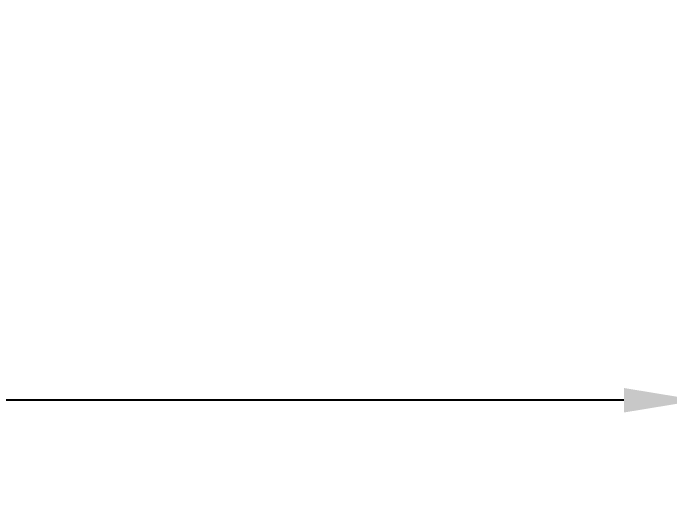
# Model space of a CAD drawing. Header units: inches. Extents: x -24938 to -15053, y -9405 to -790.
# Drawn here: x -24494.1 to -24316.3, y -1868.6 to -1737.5 of the extents above; entities that cross this region are included whole.
import ezdxf
from ezdxf import colors
from ezdxf.entities.mleader import LeaderData, LeaderLine
from ezdxf.math import Vec2, Vec3

# ---------------------------------------------------------------- set-up
doc = ezdxf.new("R2010")
doc.units = ezdxf.units.IN
doc.layers.add('dimension', color=10, linetype='Continuous')
doc.styles.get("Standard").update_dxf_attribs({"font": 'arial.ttf', "height": 36})

msp = doc.modelspace()

# ---------------------------------------------------------------- leaders
at = {"layer": 'dimension'}
ml = msp.add_multileader_mtext('Standard', dxfattribs=at)
ml.set_content('Room', color=256)
ml.set_leader_properties()
ml.build(insert=Vec2(0, 0))
ml.multileader.update_dxf_attribs({"arrow_head_size": 20.18})
ctx = ml.context
ctx.base_point, ctx.char_height, ctx.arrow_head_size, ctx.landing_gap_size, ctx.plane_origin = Vec3(-24678.59, -1723.98), 39.673, 20.18, 4.89, Vec3(-24275.55, -1723.98)
ctx.text_align_type = 2
notes = []
notes.append((ctx, [(0, (1, 1, 0), (-24520.08, -1723.98), (-1, 0), 8.82, [(0, [(-24275.55, -1723.98)], 0, [])])]))
ctx.mtext.insert, ctx.mtext.alignment, ctx.mtext.flow_direction = Vec3(-24533.79, -1703.82), 3, 5
ml = msp.add_multileader_mtext('Standard', dxfattribs=at)
ml.set_content('Balcony', color=256)
ml.set_leader_properties()
ml.build(insert=Vec2(0, 0))
ml.multileader.update_dxf_attribs({"arrow_head_size": 20.18})
ctx = ml.context
ctx.base_point, ctx.char_height, ctx.arrow_head_size, ctx.landing_gap_size, ctx.plane_origin = Vec3(-24795.91, -1842.24), 39.673, 20.18, 4.89, Vec3(-24311.82, -1842.24)
ctx.text_align_type = 2
notes.append((ctx, [(0, (1, 1, 0), (-24584.69, -1842.24), (-1, 0), 8.82, [(0, [(-24308.52, -1842.24)], 0, [])])]))
ctx.mtext.insert, ctx.mtext.alignment, ctx.mtext.flow_direction = Vec3(-24598.4, -1816.57), 3, 5
for ctx, leaders in notes:
    for number, flags, end, landing, length, lines in leaders:
        leader = LeaderData()
        leader.index, (leader.has_last_leader_line, leader.has_dogleg_vector, leader.attachment_direction) = number, flags
        leader.last_leader_point, leader.dogleg_vector, leader.dogleg_length = Vec3(end), Vec3(landing), length
        for number, points, colour, breaks in lines:
            line = LeaderLine()
            line.index, line.vertices, line.color, line.breaks = number, Vec3.list(points), colors.encode_raw_color(colour), breaks
            leader.lines.append(line)
        ctx.leaders.append(leader)

doc.saveas('drawing.dxf')
